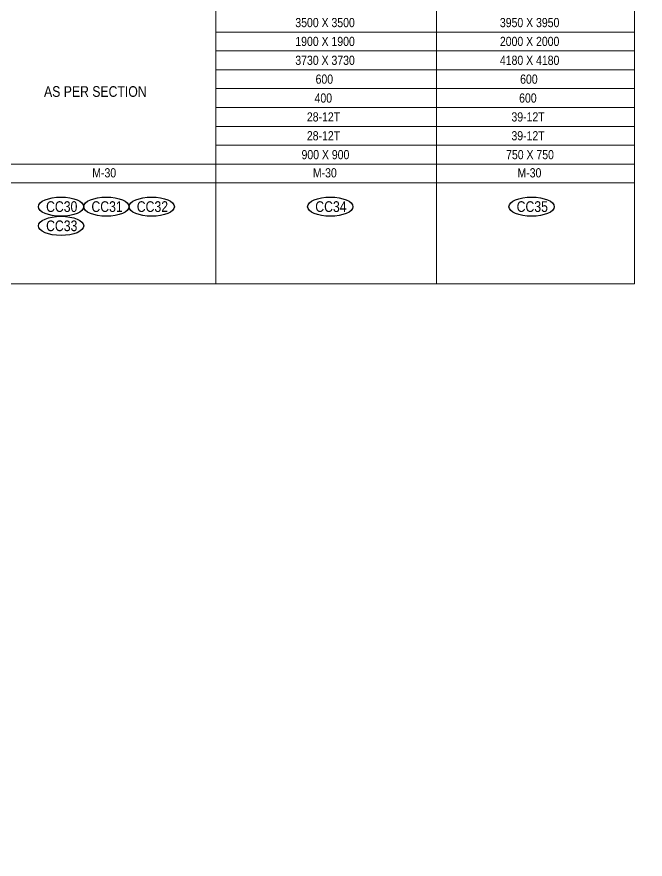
# Model space of a CAD drawing. Header units: millimetres. Extents: x 1112055 to 3390982, y -148532 to 766891.
# Drawn here: x 2196412 to 2217009, y 304999 to 332629 of the extents above; entities that cross this region are included whole.
import ezdxf
from ezdxf.enums import TextEntityAlignment as Align

# ---------------------------------------------------------------- set-up
doc = ezdxf.new("R2010")
doc.units = ezdxf.units.MM
doc.layers.add('B COLSCH', color=204, linetype='Continuous', lineweight=20)
doc.layers.add('B TITLE BLOCK', color=250, linetype='Continuous', lineweight=0)
doc.layers.add('B TEXT', color=7, linetype='Continuous')
doc.styles.add('SWINC', font='swissc.ttf')

msp = doc.modelspace()

# ---------------------------------------------------------------- linework, layer by layer
at = {"layer": 'B COLSCH', "color": 250, "lineweight": 0}
for p, q in [((2216655.7, 383508.5), (2216655.7, 323875.2)), ((2202939.3, 382189.4), (2202939.3, 323875.2)), ((2210172.8, 382189.4), (2210172.8, 323875.2)), ((2202939.3, 332131.5), (2216655.7, 332131.5)), ((2202939.3, 331512.6), (2216655.7, 331512.6)), ((2202939.3, 330893.8), (2216655.7, 330893.8)), ((2202939.3, 330274.9), (2216655.7, 330274.9)), ((2202939.3, 329656.1), (2216655.7, 329656.1)), ((2202939.3, 329037.2), (2216655.7, 329037.2)), ((2202939.3, 328418.3), (2216655.7, 328418.3)), ((2087620, 327799.5), (2216655.7, 327799.5)), ((2087620, 327180.6), (2216655.7, 327180.6)), ((2087620, 323875.2), (2216655.7, 323875.2))]:
    msp.add_line(p, q, dxfattribs=at)
at = {"layer": 'B TEXT', "color": 250}
for centre in [(2197860.8, 326402), (2199347.6, 326402), (2200834.4, 326402), (2206686, 326402), (2213287.5, 326402), (2197860.8, 325771.8)]:
    msp.add_ellipse(centre, major_axis=(743.4, 0), ratio=0.4237999, dxfattribs=at)
at = {"layer": 'B TITLE BLOCK', "color": 1, "const_width": 10.1}
msp.add_lwpolyline([(2086797.8, 384330.6), (2086797.8, 305004), (2230948.1, 305004), (2230948.1, 384330.6)], close=True, dxfattribs=at)
at = {"layer": 'B TITLE BLOCK', "color": 250, "lineweight": 0, "const_width": 10.1}
msp.add_lwpolyline([(2087246.3, 383882.2), (2087246.3, 305452.4), (2230499.6, 305452.4), (2230499.6, 383882.2)], close=True, dxfattribs=at)

# ---------------------------------------------------------------- texts
at = {"layer": 'B TEXT', "style": 'SWINC'}
for s, p in [('3500 X 3500', (2205541.6, 332202.3)), ('3950 X 3950', (2212248, 332202.3)), ('1900 X 1900', (2205541.6, 331583.4)), ('2000 X 2000', (2212248, 331583.4)), ('3730 X 3730', (2205541.6, 330964.5)), ('4180 X 4180', (2212248, 330964.5)), ('600', (2206205.5, 330345.7)), ('600', (2212911.9, 330345.7)), ('400', (2206172.4, 329726.8)), ('600', (2212878.8, 329726.8)), ('28-12T', (2205920.2, 329108)), ('39-12T', (2212626.6, 329108)), ('28-12T', (2205920.2, 328489.1)), ('39-12T', (2212626.6, 328489.1)), ('900 X 900', (2205745.1, 327870.2)), ('750 X 750', (2212451.5, 327870.2)), ('M-30', (2198884.5, 327272.9)), ('M-30', (2206118, 327272.9)), ('M-30', (2212824.4, 327272.9))]:
    msp.add_text(s, height=300, dxfattribs=at).set_placement(p, align=Align.BOTTOM_LEFT)
at = {"layer": 'B TEXT', "color": 6, "style": 'SWINC'}
for s, p in [('AS PER SECTION', (2197302.9, 330005.1)), ('CC30', (2197370.8, 326229.9)), ('CC31', (2198857.6, 326229.9)), ('CC32', (2200344.4, 326229.9)), ('CC34', (2206196, 326229.9)), ('CC35', (2212797.5, 326229.9)), ('CC33', (2197370.8, 325599.8))]:
    msp.add_text(s, height=350, dxfattribs=at).set_placement(p)
at = {"layer": 'B TITLE BLOCK', "color": 251, "attachment_point": 2, "style": 'SWINC'}
for width, heights, insert, char_height in [(800798.623, [112641.5], (2220438, 320981.9), 306.257), (800798.623, [112641.5], (2368371.3, 320981.9), 306.257), (926435.836, [130313.8], (2511437.2, 309549.3), 354.305)]:
    msp.add_mtext_dynamic_manual_height_columns('\\pxsm1,qj;{\\fBankGothic Lt BT|b0|i0|c0|p34;BHOOMI\\P\\ps*,q*;\\fGost|b0|i0|c0|p2;\\H0.8x;- CONSULTANTS -\\C1; }', width=width, gutter_width=0, heights=heights, dxfattribs=dict(at, insert=insert, char_height=char_height))

doc.saveas('drawing.dxf')
